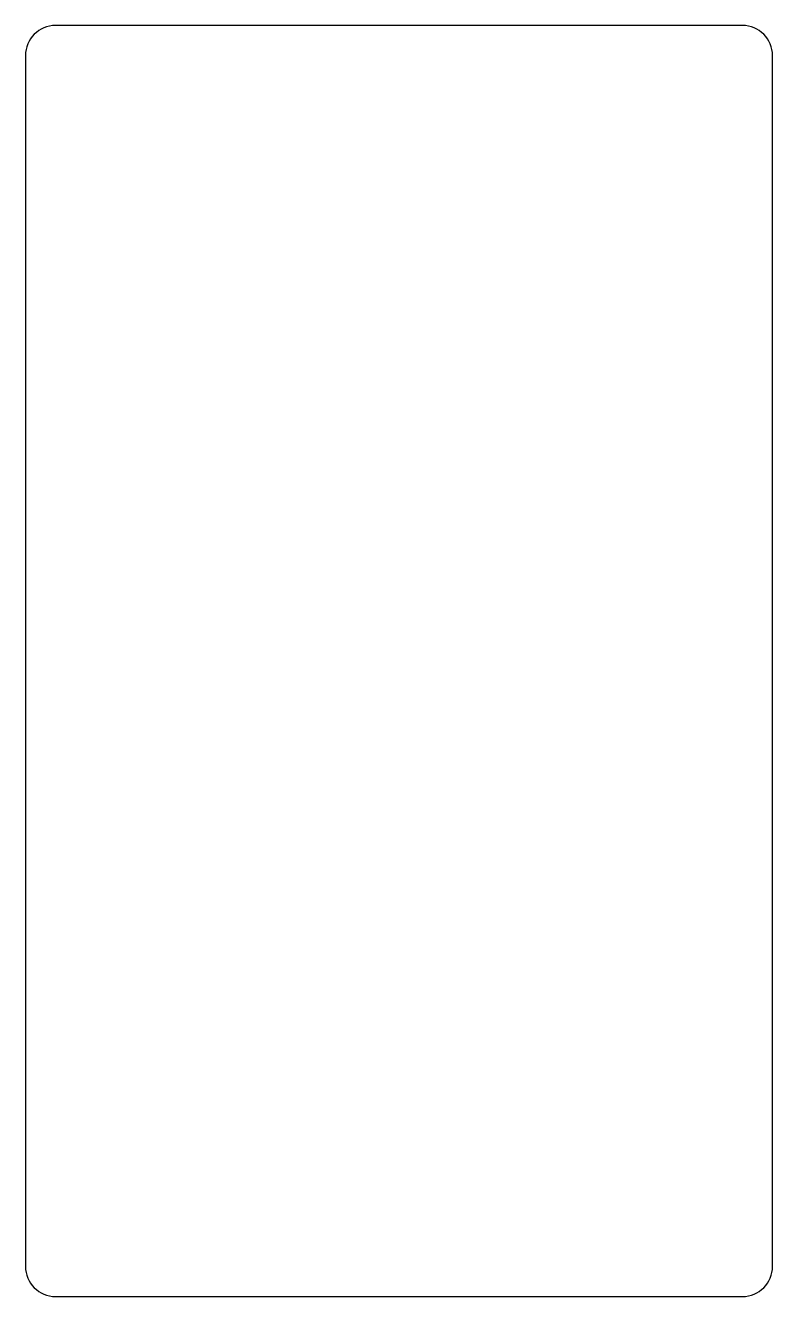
# Model space of a CAD drawing. Header units: millimetres. Extents: x 184 to 208.7, y 28 to 70.
import ezdxf

# ---------------------------------------------------------------- set-up
doc = ezdxf.new("R2010")
doc.units = ezdxf.units.MM

msp = doc.modelspace()

# ---------------------------------------------------------------- linework, layer by layer
for p, q in [((207.7, 70), (185, 70)), ((184, 69), (184, 29)), ((208.7, 29), (208.7, 69)), ((185, 28), (207.7, 28))]:
    msp.add_line(p, q)
for centre, start, end in [((185, 69), 90, 180), ((207.7, 69), 0, 90), ((185, 29), 180, 270), ((207.7, 29), 270, 360)]:
    msp.add_arc(centre, 1, start, end)

doc.saveas('drawing.dxf')
